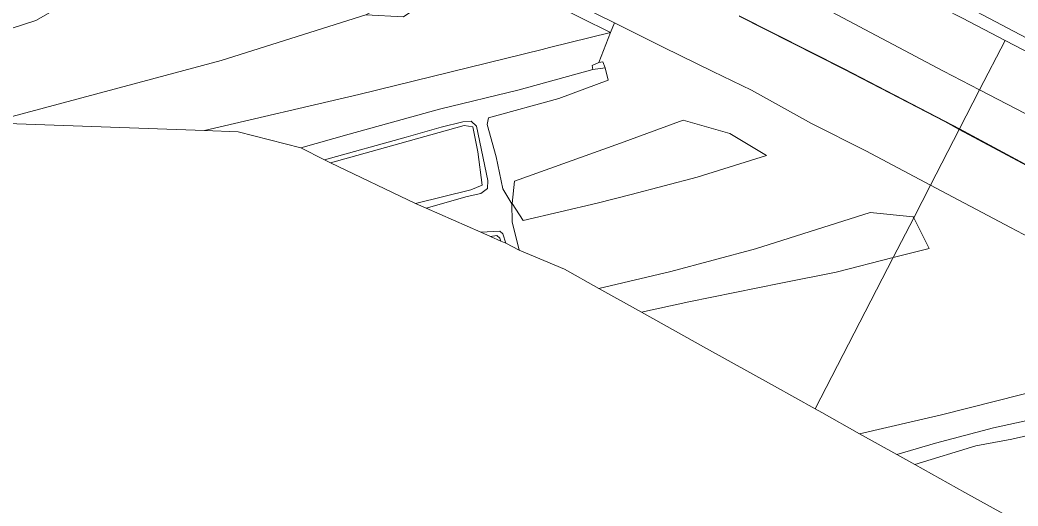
# Model space of a CAD drawing. Header units: metres. Extents: x 112942 to 118371, y 496117 to 499046.
# Drawn here: x 113767.1 to 114003.4, y 498168.8 to 498283.9 of the extents above; entities that cross this region are included whole.
import ezdxf

# ---------------------------------------------------------------- set-up
doc = ezdxf.new("R2010")
doc.units = ezdxf.units.M
doc.layers.add('B-WE-OG-TOPOKAART-G', color=253, linetype='Continuous', lineweight=18)

msp = doc.modelspace()

# ---------------------------------------------------------------- linework, layer by layer
at = {"layer": 'B-WE-OG-TOPOKAART-G'}
for points in [[(113994.261, 498267.368, 0.141), (113985.748, 498271.781, 0.133), (113959.168, 498285.821, 0.077), (113928.539, 498300.896, -0.043), (113907.417, 498311.038, 0.157), (113896.804, 498315.353, 0.088), (113883.333, 498321.062, 0.076), (113872.185, 498325.317, 0.127), (113859.96, 498330.035, -0.031), (113839.908, 498336.72, 0.049), (113840.982, 498351.029, 6.262), (113849.444, 498347.54, 6.11), (113858.029, 498344.192, 6.1), (113869.834, 498339.445, 6.157), (113878.852, 498336.241, 6.177), (113888.703, 498332.415, 6.23), (113896.168, 498329.583, 6.207), (113909.782, 498324.236, 6.23), (113931.14, 498314.701, 6.253), (113964.136, 498297.702, 6.333), (113990.213, 498284.354, 6.38), (114000.294, 498279.082, 6.4), (113994.261, 498267.368, 0.141)], [(113907.829, 498283.213, -1.04), (113906.872, 498280.958, -0.805), (113871.781, 498298.37, -0.562), (113853.804, 498301.352, -0.562), (113837.927, 498300.771, -0.562), (113838.582, 498296.886, -0.562), (113820.958, 498293.484, -0.577), (113808.004, 498294.758, -1.033), (113816.078, 498297.981, -1.113), (113819.522, 498300.29, -1.1), (113825.464, 498302.57, -1.1), (113831.532, 498303.84, -1.1), (113838.032, 498304.711, -1.057), (113847.422, 498304.987, -1.033), (113855.201, 498305.274, -1.033), (113861.299, 498304.459, -1.03), (113868.678, 498302.151, -1.02), (113877.446, 498298.03, -1.007), (113889.38, 498292.278, -1.007), (113903.775, 498285.226, -1.04), (113907.829, 498283.213, -1.04)], [(113810.79, 498257.726, -0.817), (113759.546, 498259.546, -1.037), (113814.692, 498274.326, -0.694), (113848.968, 498285.116, -0.592), (113857.851, 498284.617, -0.562), (113863.633, 498288.516, -0.562), (113871.781, 498298.37, -0.562), (113906.872, 498280.958, -0.805), (113892.451, 498277.357, -1.348), (113890.736, 498276.929, -0.829), (113847.29, 498266.302, -0.817), (113810.79, 498257.726, -0.817)], [(113759.612, 498280.19, -1.063), (113770.893, 498283.8, -1.063), (113777.232, 498287.422, -1.053), (113784.049, 498287.658, -1.053), (113786.687, 498288.546, -1.053), (113786.481, 498289.493, -1.053), (113799.037, 498292.338, -1.033), (113808.004, 498294.758, -1.033), (113820.958, 498293.484, -0.577), (113838.582, 498296.886, -0.562), (113858.421, 498290.172, -0.577), (113848.968, 498285.116, -0.592), (113814.692, 498274.326, -0.694), (113759.546, 498259.546, -1.037)], [(113777.232, 498287.422, -1.053), (113770.893, 498283.8, -1.063), (113759.612, 498280.19, -1.063)], [(113982.636, 498244.79, -0.903), (113967.321, 498252.952, -0.82), (113954.44, 498259.367, -0.867), (113940.232, 498267.266, -0.887), (113931.105, 498271.717, -0.84), (113919.389, 498277.472, -1.04), (113907.829, 498283.213, -1.04), (113903.775, 498285.226, -1.04)], [(113959.168, 498285.821, 0.077), (113985.748, 498271.781, 0.133), (113994.261, 498267.368, 0.141), (113989.489, 498258.1, -0.672)], [(113993.569, 498285.87, 6.751), (114016.991, 498273.491, 6.795)], [(114016.991, 498273.491, 6.795), (113993.569, 498285.87, 6.751)], [(113919.389, 498277.472, -1.04), (113931.105, 498271.717, -0.84), (113940.232, 498267.266, -0.887), (113954.44, 498259.367, -0.867), (113967.321, 498252.952, -0.82), (113982.636, 498244.79, -0.903), (113978.65, 498237.058, -1.273), (113978.517, 498237.32, -1.27), (113968.362, 498238.347, -1.373), (113941.193, 498229.725, -1.373), (113921.189, 498224.372, -1.37), (113904.119, 498220.347, -1.407), (113895.999, 498224.871, -1.317), (113885.234, 498229.416, -1.412), (113883.634, 498236.106, -1.424), (113883.522, 498240.374, -1.487), (113881.429, 498243.914, -1.464), (113879.789, 498251.517, -1.265), (113877.682, 498259.181, -1.279), (113877.99, 498260.772, -1.297), (113894.691, 498265.353, -1.297), (113906.345, 498269.697, -1.317), (113905.6, 498272.568, -1.354), (113905.054, 498274.018, -1.334), (113904.134, 498273.804, -1.273), (113906.872, 498280.958, -0.805), (113907.829, 498283.213, -1.04), (113919.389, 498277.472, -1.04)], [(113989.442, 498258.012, -1.116), (113986.012, 498259.853, -1.1), (113962.132, 498272.241, -1.1), (113937.328, 498284.805, -1.1)], [(113937.328, 498284.805, -1.1), (113962.132, 498272.241, -1.1), (113986.012, 498259.853, -1.1), (113989.442, 498258.012, -1.116), (113982.636, 498244.79, -0.903)], [(113989.489, 498258.1, -0.672), (113986.059, 498259.941, -0.66), (113962.178, 498272.33, -0.677), (113937.374, 498284.894, -0.68)], [(113937.374, 498284.894, -0.68), (113962.178, 498272.33, -0.677), (113986.059, 498259.941, -0.66), (113989.489, 498258.1, -0.672), (113989.442, 498258.012, -1.116)], [(114015.521, 498271.12, 6.43), (114000.294, 498279.082, 6.4), (113990.213, 498284.354, 6.38)], [(113833.586, 498253.665, -1.516), (113818.774, 498257.443, -1.293), (113810.79, 498257.726, -0.817), (113847.29, 498266.302, -0.817), (113890.736, 498276.929, -0.829), (113892.451, 498277.357, -1.348), (113906.872, 498280.958, -0.805), (113904.134, 498273.804, -1.273), (113902.513, 498273.155, -1.271), (113902.711, 498272.152, -1.386), (113885.292, 498267.369, -1.487), (113866.42, 498262.812, -1.484), (113845.052, 498256.847, -1.478), (113833.586, 498253.665, -1.516)], [(114199.687, 498167.756, 6.379), (114193.348, 498155.905, 0.139), (114192.176, 498156.614, 0.137), (114163.807, 498173.646, 0.277), (114139.701, 498187.245, 0.25), (114113.947, 498201.727, 0.17), (114094.501, 498213.073, 0.193), (114075.619, 498223.612, 0.147), (114052.497, 498236.385, 0.07), (114032.793, 498246.739, 0.063), (114013.597, 498257.343, 0.16), (113994.261, 498267.368, 0.141), (114000.294, 498279.082, 6.4), (114015.521, 498271.12, 6.43), (114042.013, 498257.175, 6.397), (114068.302, 498243.076, 6.387), (114096.917, 498226.869, 6.293), (114127.107, 498209.785, 6.43), (114151.767, 498195.86, 6.297), (114175.482, 498181.656, 6.3), (114197.127, 498169.25, 6.387), (114199.687, 498167.756, 6.379)], [(113904.134, 498273.804, -1.273), (113905.054, 498274.018, -1.334), (113905.6, 498272.568, -1.354), (113902.711, 498272.152, -1.386), (113902.513, 498273.155, -1.271), (113904.134, 498273.804, -1.273)], [(113885.234, 498229.416, -1.412), (113882.084, 498231.033, -1.657), (113881.424, 498233.273, -1.653), (113880.716, 498233.908, -1.65), (113876.19, 498233.643, -1.65), (113863.221, 498239.386, -1.707), (113872.958, 498242.137, -1.72), (113876.21, 498242.862, -1.76), (113877.756, 498244.035, -1.763), (113877.812, 498245.91, -1.783), (113875.141, 498258.731, -1.77), (113873.918, 498259.985, -1.75), (113871.905, 498259.815, -1.743), (113866.766, 498258.566, -1.757), (113858.481, 498256.201, -1.743), (113839.218, 498250.794, -1.81), (113833.586, 498253.665, -1.516), (113845.052, 498256.847, -1.478), (113866.42, 498262.812, -1.484), (113885.292, 498267.369, -1.487), (113902.711, 498272.152, -1.386), (113905.6, 498272.568, -1.354), (113906.345, 498269.697, -1.317), (113894.691, 498265.353, -1.297), (113877.99, 498260.772, -1.297), (113877.682, 498259.181, -1.279), (113879.789, 498251.517, -1.265), (113881.429, 498243.914, -1.464), (113883.522, 498240.374, -1.487), (113883.634, 498236.106, -1.424), (113885.234, 498229.416, -1.412)], [(114193.348, 498155.905, 0.139), (114188.23, 498146.325, -0.776), (114187.253, 498146.928, -0.773), (114165.189, 498160.328, -0.773), (114146.598, 498171.24, -0.753), (114119.12, 498186.707, -0.717), (114094.745, 498200.796, -0.707), (114073.361, 498212.608, -0.72), (114052.608, 498223.938, -0.737), (114028.157, 498237.41, -0.717), (114008.962, 498247.647, -0.737), (113989.489, 498258.1, -0.672), (113994.261, 498267.368, 0.141), (114013.597, 498257.343, 0.16), (114032.793, 498246.739, 0.063), (114052.497, 498236.385, 0.07), (114075.619, 498223.612, 0.147), (114094.501, 498213.073, 0.193), (114113.947, 498201.727, 0.17), (114139.701, 498187.245, 0.25), (114163.807, 498173.646, 0.277), (114192.176, 498156.614, 0.137), (114193.348, 498155.905, 0.139)], [(113863.221, 498239.386, -1.707), (113860.746, 498240.482, -1.187), (113873.792, 498243.702, -1.23), (113876.53, 498244.827, -1.233), (113875.501, 498252.72, -1.13), (113874.305, 498258.642, -1.133), (113872.255, 498258.934, -1.133), (113855.021, 498254.093, -1.21), (113840.627, 498250.066, -1.2), (113839.218, 498250.794, -1.81), (113858.481, 498256.201, -1.743), (113866.766, 498258.566, -1.757), (113871.905, 498259.815, -1.743), (113873.918, 498259.985, -1.75), (113875.141, 498258.731, -1.77), (113877.812, 498245.91, -1.783), (113877.756, 498244.035, -1.763), (113876.21, 498242.862, -1.76), (113872.958, 498242.137, -1.72), (113863.221, 498239.386, -1.707)], [(113883.59, 498240.474, -1.577), (113886.213, 498236.469, -1.523), (113903.766, 498240.541, -1.543), (113911.739, 498242.602, -1.393), (113927.393, 498246.677, -1.387), (113943.837, 498251.787, -1.37), (113935.124, 498257.024, -1.283), (113924.089, 498260.208, -1.283), (113909.284, 498254.722, -1.473), (113884.15, 498245.761, -1.513), (113883.59, 498240.474, -1.577)], [(113903.766, 498240.541, -1.543), (113886.213, 498236.469, -1.523), (113883.59, 498240.474, -1.577), (113884.15, 498245.761, -1.513), (113909.284, 498254.722, -1.473), (113924.089, 498260.208, -1.283), (113935.124, 498257.024, -1.283), (113943.837, 498251.787, -1.37), (113927.393, 498246.677, -1.387), (113911.739, 498242.602, -1.393), (113903.766, 498240.541, -1.543)], [(113860.746, 498240.482, -1.187), (113840.627, 498250.066, -1.2), (113855.021, 498254.093, -1.21), (113872.255, 498258.934, -1.133), (113874.305, 498258.642, -1.133), (113875.501, 498252.72, -1.13), (113876.53, 498244.827, -1.233), (113873.792, 498243.702, -1.23), (113860.746, 498240.482, -1.187)], [(114121.823, 498168.39, -0.819), (114104.583, 498178.63, -0.817), (114086.837, 498188.945, -0.83), (114071.125, 498197.483, -0.847), (114057.057, 498204.856, -0.878), (114036.069, 498216.441, -0.85), (114019.538, 498225.27, -0.86), (114001.583, 498234.8, -0.88), (113982.636, 498244.79, -0.903), (113989.442, 498258.012, -1.116), (114008.915, 498247.559, -1.116), (114028.109, 498237.322, -1.116), (114052.56, 498223.85, -1.116), (114073.313, 498212.52, -1.116), (114094.696, 498200.709, -1.116), (114119.07, 498186.62, -1.116), (114146.548, 498171.153, -1.116), (114165.138, 498160.242, -1.116)], [(114188.23, 498146.325, -0.776), (114188.177, 498146.24, -1.105), (114187.201, 498146.843, -1.116), (114165.138, 498160.242, -1.116), (114146.548, 498171.153, -1.116), (114119.07, 498186.62, -1.116), (114094.696, 498200.709, -1.116), (114073.313, 498212.52, -1.116), (114052.56, 498223.85, -1.116), (114028.109, 498237.322, -1.116), (114008.915, 498247.559, -1.116), (113989.442, 498258.012, -1.116), (113989.489, 498258.1, -0.672), (114008.962, 498247.647, -0.737), (114028.157, 498237.41, -0.717), (114052.608, 498223.938, -0.737), (114073.361, 498212.608, -0.72), (114094.745, 498200.796, -0.707), (114119.12, 498186.707, -0.717), (114146.598, 498171.24, -0.753), (114165.189, 498160.328, -0.773), (114187.253, 498146.928, -0.773), (114188.23, 498146.325, -0.776)], [(113973.798, 498227.637, -1.359), (113982.342, 498229.79, -1.347), (113978.65, 498237.058, -1.273), (113982.636, 498244.79, -0.903), (114001.583, 498234.8, -0.88), (114019.538, 498225.27, -0.86), (114036.069, 498216.441, -0.85), (114057.057, 498204.856, -0.878), (114056.324, 498204.254, -0.737), (114051.125, 498199.931, -0.987), (114045.131, 498197.08, -1.683), (114045.047, 498197.7, -1.693), (114046.144, 498197.958, -1.45), (114046.088, 498200.968, -1.39), (114038.452, 498204.774, -1.39), (114030.054, 498202.146, -1.393), (114010.473, 498196.796, -1.423), (113985.204, 498190.453, -1.46), (113965.85, 498185.956, -1.46), (113956.89, 498190.947, -1.427), (113955.345, 498191.808, -1.445), (113973.798, 498227.637, -1.359)], [(113973.798, 498227.637, -1.359), (113960.273, 498224.229, -1.377), (113947.192, 498221.607, -1.39), (113925.427, 498217.204, -1.39), (113914.26, 498214.697, -1.4), (113904.119, 498220.347, -1.407), (113921.189, 498224.372, -1.37), (113941.193, 498229.725, -1.373), (113968.362, 498238.347, -1.373), (113978.517, 498237.32, -1.27), (113978.65, 498237.058, -1.273), (113973.798, 498227.637, -1.359)], [(113973.798, 498227.637, -1.359), (113978.65, 498237.058, -1.273), (113982.342, 498229.79, -1.347), (113973.798, 498227.637, -1.359)], [(113882.084, 498231.033, -1.657), (113880.948, 498231.536, -1.2), (113880.683, 498232.224, -1.213), (113879.948, 498232.905, -1.18), (113878.504, 498232.618, -1.2), (113876.19, 498233.643, -1.65), (113880.716, 498233.908, -1.65), (113881.424, 498233.273, -1.653), (113882.084, 498231.033, -1.657)], [(113880.948, 498231.536, -1.2), (113878.504, 498232.618, -1.2), (113879.948, 498232.905, -1.18), (113880.683, 498232.224, -1.213), (113880.948, 498231.536, -1.2)], [(113973.798, 498227.637, -1.359), (113955.345, 498191.808, -1.445), (113945.722, 498197.169, -1.557), (113929.636, 498206.131, -1.45), (113914.26, 498214.697, -1.4), (113925.427, 498217.204, -1.39), (113947.192, 498221.607, -1.39), (113960.273, 498224.229, -1.377), (113973.798, 498227.637, -1.359)], [(113974.638, 498181.06, -1.633), (113965.85, 498185.956, -1.46), (113985.204, 498190.453, -1.46), (114010.473, 498196.796, -1.423), (114030.054, 498202.146, -1.393), (114038.452, 498204.774, -1.39), (114046.088, 498200.968, -1.39), (114046.144, 498197.958, -1.45), (114045.047, 498197.7, -1.693), (114041.313, 498197.46, -1.693), (114034.328, 498195.302, -1.67), (114022.264, 498192.235, -1.7), (114009.518, 498189.933, -1.667), (113997.513, 498187.377, -1.667), (113983.794, 498183.683, -1.673), (113974.638, 498181.06, -1.633)], [(114005.741, 498163.732, -1.57), (113990.796, 498172.058, -1.553), (113978.922, 498178.673, -1.703), (113993.358, 498183.081, -1.693), (114001.896, 498184.691, -1.7), (114017.007, 498188.114, -1.713), (114025.358, 498190.181, -1.698), (114030.249, 498191.391, -1.69), (114041.52, 498194.703, -1.657), (114045.301, 498195.818, -1.663), (114045.131, 498197.08, -1.683), (114051.125, 498199.931, -0.987), (114056.324, 498204.254, -0.737), (114057.057, 498204.856, -0.878)], [(114045.131, 498197.08, -1.683), (114045.301, 498195.818, -1.663), (114041.52, 498194.703, -1.657), (114030.249, 498191.391, -1.69), (114025.358, 498190.181, -1.698), (114017.007, 498188.114, -1.713), (114001.896, 498184.691, -1.7), (113993.358, 498183.081, -1.693), (113978.922, 498178.673, -1.703), (113974.638, 498181.06, -1.633), (113983.794, 498183.683, -1.673), (113997.513, 498187.377, -1.667), (114009.518, 498189.933, -1.667), (114022.264, 498192.235, -1.7), (114034.328, 498195.302, -1.67), (114041.313, 498197.46, -1.693), (114045.047, 498197.7, -1.693), (114045.131, 498197.08, -1.683)]]:
    msp.add_polyline3d(points, dxfattribs=at)

doc.saveas('drawing.dxf')
